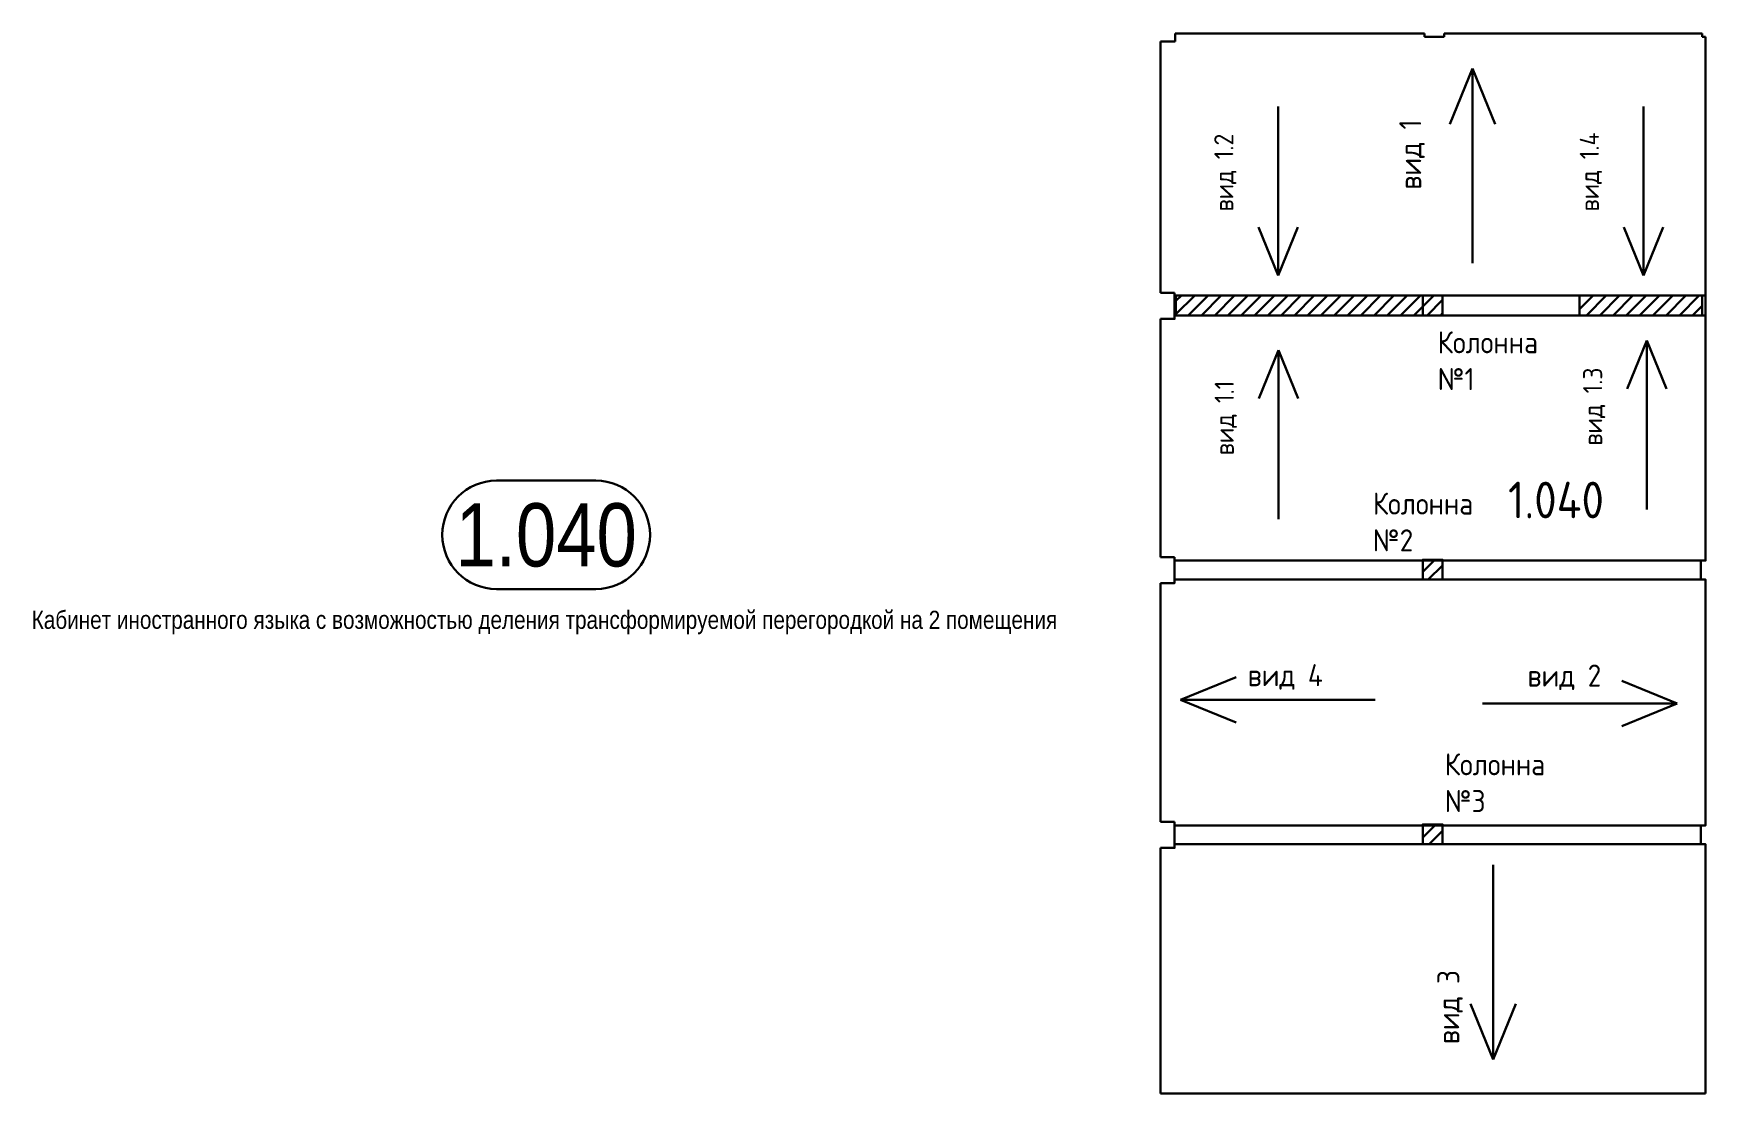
# Model space of a CAD drawing. Header units: millimetres. Extents: x -24360 to 609566, y -391049 to 148426.
# Drawn here: x 235489 to 273379, y -238893 to -214863 of the extents above; entities that cross this region are included whole.
import ezdxf
from ezdxf.enums import TextEntityAlignment as Align

# ---------------------------------------------------------------- set-up
doc = ezdxf.new("R2010")
doc.units = ezdxf.units.MM
doc.layers.get('Defpoints').update_dxf_attribs({"color": 140})
doc.layers.add('осново', color=7, linetype='Continuous', lineweight=30)
doc.layers.add('Штриховка', color=7, linetype='Continuous', lineweight=30)
doc.styles.add('style1', font='ARIALN.TTF')
doc.styles.add('СПДС', font='isocpeur.ttf', dxfattribs={"width": 0.9})
pattern_1 = [(45, (9491.97, -62169.78), (-150.41929, 150.41929), [])]

# ---------------------------------------------------------------- blocks, each defined once
blk = doc.blocks.new('MOK-МаркаПом_овал_ареал')
for p, q in [((-2.75, 3), (2.75, 3)), ((-2.75, -3), (2.75, -3))]:
    blk.add_line(p, q)
for centre, radius, start, end in [((-2.75, 0), 3, 90, 270), ((2.75, 0), 3, 270, 90), ((-3.75, 0), 3.5, 0, 0.00095)]:
    blk.add_arc(centre, radius, start, end)
at = {"color": 0, "style": 'style1'}
blk.add_attdef('АР-ПОМЕЩЕНИЕ:НОМЕР', text='', height=3.5, dxfattribs=at).set_placement((0, 0), align=Align.MIDDLE)

msp = doc.modelspace()

# ---------------------------------------------------------------- hatches: boundary and pattern name
at = {"layer": 'Штриховка'}
h = msp.add_hatch(dxfattribs=at)
h.set_pattern_fill('ANSI31', color=256, scale=67)
h.set_pattern_definition(pattern_1)
h.paths.add_polyline_path([(266969.145, -220803.031), (261379.145, -220803.031), (261379.145, -221253.031), (266969.145, -221253.031)])
h = msp.add_hatch(dxfattribs=at)
h.set_pattern_fill('ANSI31', color=256, scale=67)
h.set_pattern_definition(pattern_1)
h.paths.add_polyline_path([(267419.145, -232813.031), (266969.145, -232813.031), (266969.145, -233243.031), (267419.145, -233243.031)])
h.paths.add_polyline_path([(267419.145, -226813.031), (266969.145, -226813.031), (266969.145, -227243.031), (267419.145, -227243.031)])
h.paths.add_polyline_path([(267419.145, -220803.031), (266969.145, -220803.031), (266969.145, -221253.031), (267419.145, -221253.031)])
h = msp.add_hatch(dxfattribs=at)
h.set_pattern_fill('ANSI31', color=256, scale=67)
h.set_pattern_definition(pattern_1)
h.paths.add_polyline_path([(273299.145, -220803.031), (270519.145, -220803.031), (270519.145, -221253.031), (273299.145, -221253.031)])

# ---------------------------------------------------------------- linework, layer by layer
at = {"layer": 'осново'}
for p, q in [((261029.145, -215043.031), (261059.145, -215043.031)), ((261029.145, -220743.031), (261029.145, -215043.031)), ((261059.145, -215043.031), (261359.145, -215043.031)), ((261359.145, -215043.031), (261359.145, -214863.031)), ((261359.145, -214863.031), (267009.145, -214863.031)), ((267009.145, -214863.031), (267009.145, -214943.031)), ((267009.145, -214943.031), (267459.145, -214943.031)), ((267459.145, -214943.031), (267459.145, -214863.031)), ((267459.145, -214863.031), (273299.145, -214863.031)), ((273299.145, -214863.031), (273299.145, -214943.031)), ((273299.145, -214943.031), (273379.145, -214943.031)), ((273379.145, -214943.031), (273379.145, -220803.031)), ((273379.145, -220803.031), (273299.145, -220803.031)), ((273299.145, -220803.031), (273299.145, -220883.031)), ((273299.145, -220883.031), (273299.145, -220963.031)), ((261029.145, -226733.031), (261029.145, -221333.031)), ((261029.145, -232733.031), (261029.145, -227323.031)), ((261029.145, -238893.031), (261029.145, -233323.031)), ((273379.145, -238893.031), (261029.145, -238893.031))]:
    msp.add_line(p, q, dxfattribs=at)
for points in [[(268101.621, -215661.529), (267588.014, -216920.12)], [(268101.621, -220071.65), (268101.621, -215661.529)], [(268101.621, -215661.529), (268615.228, -216920.12)], [(263691.177, -216516.795), (263691.177, -220346.51)], [(271974.349, -216516.795), (271974.349, -220346.51)], [(263691.177, -220346.51), (263245.165, -219253.559)], [(263691.177, -220346.51), (264137.19, -219253.559)], [(271974.349, -220346.51), (271528.337, -219253.559)], [(271974.349, -220346.51), (272420.362, -219253.559)], [(261349.145, -220743.031), (261349.145, -221333.031), (261029.145, -221333.031)], [(261349.145, -220743.031), (261029.145, -220743.031)], [(273299.145, -220803.031), (261379.145, -220803.031)], [(273299.145, -220803.031), (273299.145, -221253.031), (273379.145, -221253.031), (273379.145, -226813.031), (273269.145, -226813.031), (273269.145, -227243.031), (273379.145, -227243.031), (273379.145, -232813.031), (273269.145, -232813.031), (273269.145, -233243.031), (273379.145, -233243.031), (273379.145, -238893.031)], [(273299.145, -221253.031), (261379.145, -221253.031)], [(272049.518, -221823.907), (271603.505, -222916.858)], [(272049.518, -225653.622), (272049.518, -221823.907)], [(272049.518, -221823.907), (272495.53, -222916.858)], [(263701.85, -222043.709), (263255.837, -223136.66)], [(263701.85, -225873.424), (263701.85, -222043.709)], [(263701.85, -222043.709), (264147.863, -223136.66)], [(261349.145, -226733.031), (261349.145, -227323.031), (261029.145, -227323.031)], [(261349.145, -226733.031), (261029.145, -226733.031)], [(273269.145, -226813.031), (261349.145, -226813.031)], [(273269.145, -227243.031), (261349.145, -227243.031)], [(261484.083, -229970.266), (262742.674, -229456.658)], [(272737.467, -230053.363), (271478.876, -229539.756)], [(265894.203, -229970.266), (261484.083, -229970.266)], [(261484.083, -229970.266), (262742.674, -230483.873)], [(268327.346, -230053.363), (272737.467, -230053.363)], [(272737.467, -230053.363), (271478.876, -230566.971)], [(261349.145, -232733.031), (261349.145, -233323.031), (261029.145, -233323.031)], [(261349.145, -232733.031), (261029.145, -232733.031)], [(273269.145, -232813.031), (261349.145, -232813.031)], [(273269.145, -233243.031), (261349.145, -233243.031)], [(268565.548, -233708.589), (268565.548, -238118.709)], [(268565.548, -238118.709), (268051.941, -236860.118)], [(268565.548, -238118.709), (269079.155, -236860.118)]]:
    msp.add_lwpolyline(points, dxfattribs=at)
for points in [[(261379.145, -220803.031), (266969.145, -220803.031), (266969.145, -221253.031), (261379.145, -221253.031)], [(266969.145, -221253.031), (267419.145, -221253.031), (267419.145, -220803.031), (266969.145, -220803.031)], [(273379.145, -221253.031), (270519.145, -221253.031), (270519.145, -220803.031), (273379.145, -220803.031)], [(266969.145, -227243.031), (267419.145, -227243.031), (267419.145, -226793.031), (266969.145, -226793.031)], [(266969.145, -233243.031), (267419.145, -233243.031), (267419.145, -232793.031), (266969.145, -232793.031)]]:
    msp.add_lwpolyline(points, close=True, dxfattribs=at)

# ---------------------------------------------------------------- block references
at = {"layer": 'осново', "color": 18, "linetype": 'Continuous', "lineweight": 5, "true_color": 0x000000}
ref = msp.add_blockref('MOK-МаркаПом_овал_ареал', (247107.794, -226228.355), dxfattribs=dict(at, xscale=409.5396169049353, yscale=409.5396169049353, zscale=409.5396169049353))
ref.add_attrib('АР-ПОМЕЩЕНИЕ:НОМЕР', '1.040', dxfattribs={"layer": '0', "color": 0, "height": 1433.3887, "style": 'style1'}).set_placement((247107.794, -226228.355), align=Align.MIDDLE)
ref.add_attrib('АР-ПОМЕЩЕНИЕ:НАИМЕНОВАНИЕ', 'Кабинет иностранного языка с возможностью деления трансформируемой перегородкой на 2 помещения', dxfattribs={"layer": 'Defpoints', "color": 2, "height": 409.53962, "style": 'style1'}).set_placement((247069.234, -228199.85), align=Align.MIDDLE)

# ---------------------------------------------------------------- texts
at = {"layer": 'осново', "attachment_point": 1, "rotation": 90, "style": 'СПДС'}
for s, width, gutter_width, insert, char_height in [('вид 1', 3371.81454, 1678.372, (266437.204, -218403.513), 500), ('вид 1.2', 2928.05816, 1457.485, (262245.811, -218897.913), 434.1962), ('вид 1.4', 2928.05816, 1457.485, (270528.983, -218897.913), 434.1962), ('вид 1.1', 2928.05816, 1457.485, (262256.483, -224424.827), 434.1962), ('вид 1.3', 2928.05816, 1457.485, (270604.151, -224205.025), 434.1962), ('вид 3', 3371.81454, 1678.372, (267299.567, -237772.199), 500)]:
    msp.add_mtext_dynamic_manual_height_columns(s, width=width, gutter_width=gutter_width, heights=[0], dxfattribs=dict(at, insert=insert, char_height=char_height))
at = {"layer": 'осново', "attachment_point": 1, "style": 'СПДС'}
for s, width, gutter_width, insert, char_height in [('Колонна №1', 2250, 1678.372, (267309.145, -221614.794), 500), ('1.040', 3063.81716, 4144.304, (268902.007, -225024.363), 828.8607), ('Колонна №2', 2280, 1678.372, (265840, -225270), 500), ('вид 4', 2769.04063, 1678.372, (263005.222, -229159.026), 500), ('вид 2', 3371.81454, 1678.372, (269344.92, -229168.231), 500), ('Колонна №3', 2350, 1678.372, (267470, -231180), 500)]:
    msp.add_mtext_dynamic_manual_height_columns(s, width=width, gutter_width=gutter_width, heights=[0], dxfattribs=dict(at, insert=insert, char_height=char_height))

doc.saveas('drawing.dxf')
